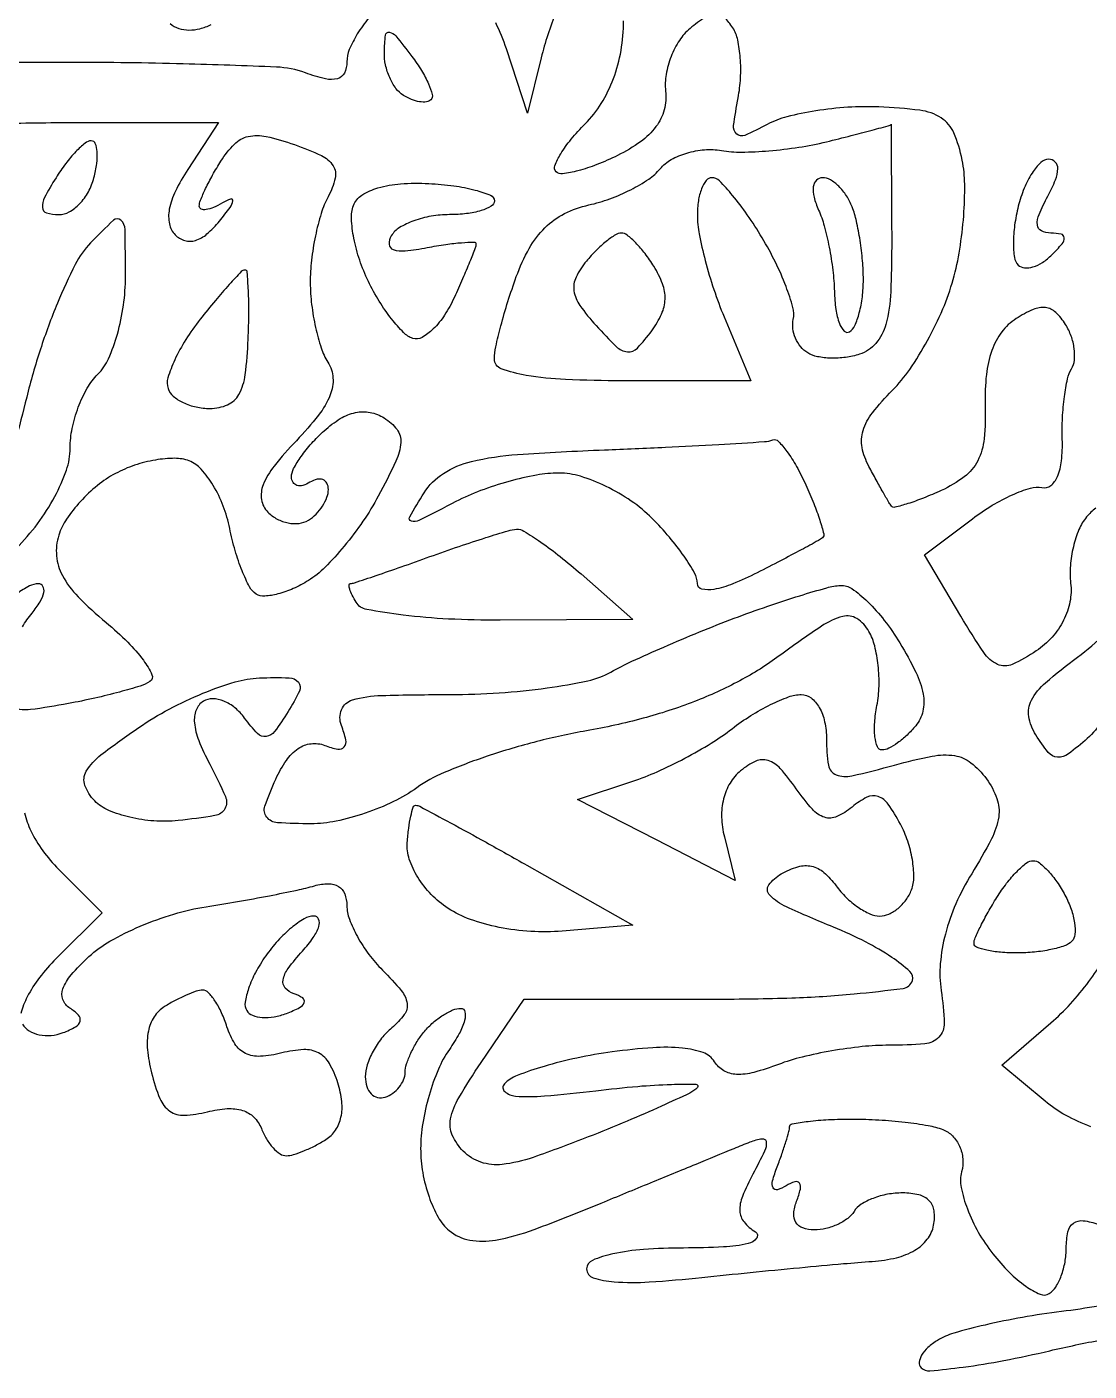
# Model space of a CAD drawing. Extents: x 3.4 to 43.8, y 4.7 to 62.8.
# Drawn here: x 14.18 to 19.06, y 11.45 to 17.61 of the extents above; entities that cross this region are included whole.
import ezdxf

# ---------------------------------------------------------------- set-up
doc = ezdxf.new("R2010")
doc.units = 0
doc.header["$MEASUREMENT"] = 0

msp = doc.modelspace()

# ---------------------------------------------------------------- linework, layer by layer
for points in [[(15.751568, 17.652769, 0.035559), (15.698853, 17.578783, 0.037777), (15.662295, 17.507249, 0.099562), (15.651, 17.451087, -0.110255), (15.63955, 17.399795, -0.221788), (15.608397, 17.373818, -0.124175), (15.552361, 17.373177, -0.028212), (15.46065, 17.400749, 0.076564), (15.327631, 17.427109, 0.004195), (14.900881, 17.441799, 0.006432), (14.390874, 17.44851, 0.00465), (13.822354, 17.443389, -0.002851), (13.007789, 17.433121, -0.019318), (12.605053, 17.445904, -0.039567), (12.368814, 17.481476, -0.14012), (12.236104, 17.555182, -0.02438), (12.183165, 17.613551, -0.027548)], [(14.84081, 17.626504, 0.092015), (14.880346, 17.604444, 0.08154), (14.926907, 17.5968, 0.061875), (14.977417, 17.603075, 0.051278), (15.028363, 17.621651, 0.053305)], [(16.611062, 17.68021, 0.017238), (16.572526, 17.574824, 0.018736), (16.542511, 17.4699), (16.480092, 17.2161), (16.382796, 17.51117, 0.038567), (16.333515, 17.629172, 0.046697)], [(17.294952, 17.655342, 0.030668), (17.225017, 17.604201, 0.075404), (17.176306, 17.5495, 0.051075), (17.138072, 17.475149, 0.050589), (17.115345, 17.393607, 0.068904), (17.11282, 17.317404, -0.091768), (17.106022, 17.231055, -0.095096), (17.068712, 17.154056, -0.07777), (16.99814, 17.084974, -0.040859), (16.892439, 17.021924, -0.020203), (16.797734, 16.980112, -0.029392), (16.710989, 16.951693, -0.029091), (16.640696, 16.937468, -0.235962), (16.610439, 16.947561, -0.299198), (16.604737, 16.97513, -0.042261), (16.631887, 17.02966, -0.036775), (16.67931, 17.096096, -0.022988), (16.74375, 17.16675, 0.058229), (16.817943, 17.260576, 0.048942), (16.873671, 17.374503, 0.046632), (16.908332, 17.502763, 0.042711), (16.92, 17.6391, 0.023668)], [(19.085565, 15.405663, 0.05587), (19.043585, 15.365245, 0.074062), (19.008695, 15.307677, 0.040184), (18.982867, 15.228865, 0.038961), (18.969084, 15.14263, 0.049431), (18.970549, 15.06203, -0.077961), (18.967228, 14.976132, -0.069009), (18.93802, 14.891428, -0.065862), (18.885196, 14.814445, -0.060341), (18.812729, 14.751227, -0.04249), (18.702997, 14.689577, -0.21774), (18.634878, 14.689703, -0.138293), (18.571754, 14.743465, -0.01436), (18.466865, 14.910111), (18.300973, 15.191277), (18.519937, 15.356844, -0.02625), (18.611115, 15.418547, -0.030408), (18.704002, 15.467099, -0.031757), (18.786262, 15.497813, -0.12998), (18.839061, 15.499681, 0.229255), (18.878914, 15.508909, 0.124089), (18.909884, 15.550023, 0.073668), (18.928536, 15.62258, 0.033254), (18.932283, 15.720983, -0.019073), (18.933247, 15.820252, -0.020527), (18.941848, 15.916738, -0.02057), (18.95597, 15.998468, -0.085546), (18.97459, 16.044697, 0.114897), (18.987879, 16.084164, 0.057635), (18.986866, 16.137063, 0.052748), (18.97287, 16.19433, 0.053167), (18.947226, 16.247239, 0.063761), (18.901868, 16.302771, 0.16155), (18.855265, 16.324609, 0.133811), (18.798809, 16.316182, 0.038414), (18.720158, 16.27413, 0.091511), (18.654732, 16.213142, 0.073385), (18.609215, 16.12811, 0.059812), (18.583858, 16.017568, 0.034015), (18.578639, 15.880296, -0.030977), (18.573642, 15.723866, -0.094984), (18.544132, 15.622491, -0.113347), (18.482802, 15.54944, -0.05484), (18.377356, 15.486648, -0.012153), (18.295416, 15.451693, -0.019141), (18.223338, 15.426145, -0.013882), (18.164522, 15.409575, -0.297644), (18.148244, 15.415183, -0.033218), (18.137023, 15.431796, -0.00256), (18.110142, 15.478472, -0.003498), (18.078724, 15.534588, -0.002662), (18.045061, 15.596489, -0.075436), (18.014173, 15.683209, -0.123241), (18.018338, 15.760728, -0.092328), (18.061161, 15.842377, -0.029563), (18.152524, 15.945233, 0.04639), (18.232334, 16.041405, 0.024466), (18.313646, 16.173717, 0.024124), (18.384257, 16.318454, 0.034075), (18.431749, 16.453775, 0.027382), (18.461869, 16.591937, 0.021099), (18.47999, 16.745173, 0.021524), (18.484701, 16.890193, 0.046741), (18.473146, 17.00092, 0.051131), (18.434477, 17.126116, 0.151767), (18.377037, 17.193901, 0.111102), (18.279424, 17.229012, 0.02121), (18.090295, 17.244475, 0.025993), (17.948548, 17.242659, 0.022717), (17.801162, 17.226349, 0.023358), (17.669223, 17.199282, 0.060661), (17.578937, 17.16424, -0.019229), (17.475959, 17.114122, -0.296866), (17.438884, 17.120207, -0.245491), (17.424885, 17.158615, -0.014234), (17.445503, 17.286035, 0.034165), (17.456428, 17.3762, 0.031916), (17.455356, 17.469112, 0.033482), (17.443559, 17.551465, 0.086301), (17.421271, 17.607041, 0.067731), (17.382092, 17.654625, 0.192627)], [(14.132259, 17.17003, -0.005111), (14.500988, 17.1738), (15.062701, 17.1738), (14.921274, 16.957956, 0.030749), (14.864541, 16.858539, 0.066911), (14.836674, 16.775411, 0.09621), (14.836807, 16.708717, 0.148981), (14.863689, 16.658271, 0.126292), (14.907825, 16.632164, 0.146891), (14.956421, 16.632592, 0.10394), (15.009489, 16.662112, 0.043588), (15.066615, 16.721154, 0.011232), (15.1155, 16.784229, 0.120053), (15.127966, 16.813889, 0.570862), (15.117808, 16.822312, 0.049001), (15.07995, 16.804347, -0.032261), (15.039359, 16.783395, -0.067663), (15.005264, 16.773706, -0.128896), (14.983089, 16.776259, -0.30928), (14.9742, 16.789255, -0.097929), (14.97967, 16.816914, -0.013938), (15.003297, 16.870059, -0.015415), (15.035328, 16.932029, -0.012593), (15.073255, 16.996308, -0.057221), (15.135326, 17.074244, -0.141773), (15.198708, 17.109055, -0.111245), (15.281063, 17.108972, -0.028219), (15.410431, 17.071911, -0.02512), (15.53433, 17.021609, -0.140904), (15.587759, 16.975139, -0.20659), (15.5975, 16.917537, -0.062953), (15.565176, 16.833112, 0.048384), (15.533254, 16.756481, 0.02316), (15.506672, 16.653112, 0.022711), (15.4887, 16.541727, 0.030009), (15.483095, 16.439112, 0.028863), (15.489447, 16.338664, 0.024483), (15.507419, 16.233849, 0.025207), (15.533354, 16.13984, 0.061128), (15.564081, 16.074856, -0.126628), (15.587354, 16.002667, -0.110874), (15.574625, 15.924238, -0.071281), (15.521215, 15.831828, -0.024406), (15.419523, 15.714748, 0.021516), (15.317404, 15.598541, 0.074762), (15.267102, 15.512429, 0.135133), (15.259552, 15.444572, 0.15819), (15.288866, 15.387094, 0.074871), (15.331536, 15.355593, 0.072868), (15.381981, 15.337692, 0.077905), (15.43224, 15.33568, 0.109964), (15.474429, 15.350344, 0.059558), (15.509609, 15.378362, 0.050724), (15.539383, 15.41534, 0.053117), (15.559667, 15.455231, 0.091322), (15.5664, 15.491786, 0.117858), (15.559696, 15.51983, 0.186277), (15.541549, 15.536176, 0.154201), (15.51415, 15.53779, 0.076764), (15.4818, 15.5241, -0.067719), (15.449414, 15.509702, -0.141348), (15.422051, 15.50964, -0.190699), (15.404047, 15.523481, -0.135442), (15.3972, 15.548295, -0.123959), (15.40684, 15.58658, -0.030491), (15.441257, 15.642181, -0.029346), (15.489774, 15.702929, -0.025665), (15.547182, 15.760508, -0.04681), (15.621031, 15.815723, -0.084774), (15.69093, 15.843587, -0.100585), (15.757623, 15.844232, -0.090939), (15.821945, 15.819122, -0.091155), (15.880981, 15.765714, -0.183992), (15.898638, 15.706477, -0.09178), (15.876211, 15.621234, -0.013421), (15.795303, 15.460829, -0.02686), (15.724919, 15.345437, -0.022646), (15.638693, 15.231231, -0.023254), (15.550293, 15.134122, -0.056953), (15.474799, 15.074061, -0.034466), (15.404914, 15.036844, -0.041575), (15.334755, 15.012236, -0.04641), (15.274025, 15.002343, -0.156843), (15.235486, 15.011874, -0.133419), (15.205112, 15.044351, -0.025578), (15.170753, 15.118186, -0.025616), (15.138616, 15.211049, -0.021141), (15.113743, 15.312836, 0.042286), (15.084098, 15.415189, 0.043745), (15.037905, 15.509877, 0.047756), (14.98312, 15.583962, 0.118602), (14.927908, 15.621938, 0.093228), (14.861881, 15.633986, 0.04095), (14.773003, 15.626209, 0.038658), (14.677325, 15.602143, 0.04195), (14.589195, 15.564096, 0.047331), (14.506919, 15.509484, 0.036923), (14.428697, 15.43597, 0.038006), (14.365622, 15.355799, 0.070946), (14.329838, 15.281528, 0.099031), (14.319377, 15.186739, 0.102684), (14.346503, 15.096549, 0.070463), (14.418238, 14.999696, 0.02425), (14.546817, 14.881319, -0.021144), (14.646038, 14.791101, -0.0381), (14.718028, 14.708095, -0.050231), (14.757288, 14.642286, -0.380618), (14.747786, 14.610425, -0.063249), (14.703272, 14.590159, -0.009465), (14.608662, 14.56275, -0.010511), (14.49504, 14.534699, -0.008893), (14.373839, 14.509723, -0.013695), (14.199609, 14.481953, -0.125429), (14.124067, 14.490976, -0.255914)], [(14.134708, 15.221492, 0.036151), (14.232004, 15.333976, 0.036746), (14.3115, 15.458713, 0.039544), (14.36492, 15.579994, 0.08416), (14.382, 15.680749, -0.051411), (14.391326, 15.771214, -0.038232), (14.419277, 15.867726, -0.039038), (14.46027, 15.95563, -0.067855), (14.5089, 16.019614, 0.092059), (14.55769, 16.090655, 0.035534), (14.598523, 16.203514, 0.033688), (14.626438, 16.335278, 0.035369), (14.6358, 16.467457, 0.004966), (14.633661, 16.682815, 0.198578), (14.615106, 16.725282, 0.399426), (14.580985, 16.725514, 0.013339), (14.475872, 16.62155, 0.073548), (14.405496, 16.522425, 0.019318), (14.323746, 16.345073, 0.01919), (14.245386, 16.133638, 0.018609), (14.182575, 15.914653, -0.004833), (14.128608, 15.704858, -0.007102)], [(14.163444, 14.861237, -0.046483), (14.206942, 14.924842, 0.034707), (14.243953, 14.97632, 0.084806), (14.261417, 15.01945, 0.187814), (14.257121, 15.04681, 0.26702), (14.236271, 15.0588, 0.12151), (14.195571, 15.048761, 0.031328), (14.137338, 15.013354, 0.029997)], [(19.117033, 14.429953, -0.056207), (19.04693, 14.350496, -0.022764), (18.960029, 14.278767, -0.179611), (18.91079, 14.264123, -0.207868), (18.867986, 14.286203, -0.031613), (18.810707, 14.36619, -0.097738), (18.778498, 14.450887, -0.166679), (18.790565, 14.524819, -0.09244), (18.855252, 14.605393, -0.017942), (19.001644, 14.722351, 0.031777), (19.129567, 14.830482, 0.057089)], [(14.172063, 14.009399, 0.051821), (14.201883, 13.926269, 0.045759), (14.25621, 13.835517, 0.038651), (14.329016, 13.750493), (14.528127, 13.551382), (14.317734, 13.340988, 0.032451), (14.241237, 13.25386, 0.044779), (14.185429, 13.166048, 0.052734), (14.155709, 13.089711, 0.207784)], [(14.162779, 13.040892, 0.121676), (14.193873, 13.010435, 0.081512), (14.240498, 12.992338, 0.073761), (14.295171, 12.989037, 0.06998), (14.349503, 13.001568, 0.035861), (14.406856, 13.028436, 0.199842), (14.427422, 13.054582, 0.268384), (14.4203, 13.082202, 0.06018), (14.380794, 13.113745, -0.166291), (14.348638, 13.152893, -0.179868), (14.348532, 13.202105, -0.091692), (14.386479, 13.265897, -0.02532), (14.468037, 13.349981, -0.058874), (14.564658, 13.420787, -0.028058), (14.70303, 13.489119, -0.027347), (14.857426, 13.545114, -0.034844), (15.005086, 13.578689, 0.004662), (15.149872, 13.602536, 0.004525), (15.295632, 13.629303, 0.004471), (15.423377, 13.655146, 0.016691), (15.50295, 13.674781, -0.063473), (15.566462, 13.684284, -0.143933), (15.612906, 13.671723, -0.165646), (15.64111, 13.637719, -0.091284), (15.651, 13.584001, 0.090519), (15.662381, 13.521653, 0.035882), (15.69904, 13.442312, 0.034039), (15.751957, 13.360226, 0.0362), (15.814539, 13.287861, -0.021734), (15.900426, 13.194165, -0.135748), (15.927205, 13.135562, -0.203482), (15.914496, 13.084228, -0.05854), (15.856839, 13.023702, 0.052952), (15.810447, 12.976075, 0.042716), (15.771214, 12.916334, 0.044252), (15.744387, 12.854144, 0.079872), (15.7356, 12.799491, 0.075422), (15.742421, 12.754531, 0.118456), (15.762315, 12.72111, 0.144721), (15.791953, 12.704508, 0.137077), (15.826545, 12.706215, 0.075065), (15.861372, 12.723976, 0.066664), (15.891024, 12.751855, 0.069557), (15.911213, 12.785217, 0.099075), (15.918339, 12.819015, -0.076541), (15.924766, 12.858073, -0.031041), (15.94472, 12.908334, -0.029814), (15.973301, 12.960702, -0.033392), (16.006953, 13.00725, -0.039835), (16.046374, 13.047713, -0.038465), (16.092154, 13.081936, -0.041036), (16.137236, 13.105578, -0.100582), (16.173756, 13.113, -0.361533), (16.192668, 13.097269, -0.114552), (16.190891, 13.057768, -0.057723), (16.166099, 12.997179, -0.026833), (16.121097, 12.924976, 0.052901), (16.070599, 12.833694, 0.029465), (16.028086, 12.713777, 0.029069), (15.999019, 12.58599, 0.041407), (15.9894, 12.470035, 0.043751), (15.999056, 12.359892, 0.04004), (16.027779, 12.249673, 0.042437), (16.069913, 12.15527, 0.093637), (16.120053, 12.094685, 0.129994), (16.214445, 12.050916, 0.088774), (16.333288, 12.051086, 0.044673), (16.509918, 12.099553, 0.008671), (16.818003, 12.220624, -0.00028), (17.043698, 12.313718, -0.000354), (17.252612, 12.399581, -0.00028), (17.427968, 12.471393, -0.00285), (17.500892, 12.500725, -0.057006), (17.555727, 12.515479, -0.433299), (17.574479, 12.500659, -0.134542), (17.566647, 12.4584, -0.010167), (17.513307, 12.353669, 0.025321), (17.464851, 12.250945, 0.108606), (17.453219, 12.184685, 0.162972), (17.472484, 12.134374, 0.079463), (17.524615, 12.088337, -0.43792), (17.529936, 12.059173, -0.178196), (17.491817, 12.034576, -0.042992), (17.378162, 12.019206, -0.011394), (17.19495, 12.014495, 0.01677), (17.011642, 12.00781, 0.035769), (16.871363, 11.987827, 0.046679), (16.777041, 11.957998, 0.301468), (16.7508, 11.918432, 0.327572), (16.780202, 11.878369, 0.0579), (16.877461, 11.859775, 0.034351), (17.037257, 11.859047, 0.01034), (17.27955, 11.879642, -0.001496), (17.500514, 11.902367, -0.001388), (17.727193, 11.924358, -0.001384), (17.928962, 11.942805, -0.004673), (18.060941, 11.95326, 0.041084), (18.171571, 11.970187, 0.074784), (18.25618, 12.0043, 0.095658), (18.31304, 12.054499, 0.117167), (18.342095, 12.11895, 0.078934), (18.344251, 12.184834, 0.161214), (18.322255, 12.231014, 0.144028), (18.274806, 12.258214, 0.058675), (18.200196, 12.267, 0.045258), (18.131131, 12.260736, 0.045567), (18.064485, 12.242149, 0.049615), (18.009708, 12.21486, 0.114465), (17.9775, 12.1824, -0.093561), (17.947908, 12.150001, -0.052935), (17.902104, 12.122651, -0.050295), (17.848228, 12.104076, -0.057943), (17.794256, 12.0978, -0.083604), (17.742233, 12.10656, -0.173386), (17.710558, 12.132017, -0.160868), (17.700811, 12.173378, -0.069823), (17.71368, 12.229094, 0.030715), (17.73103, 12.284205, 0.212163), (17.726223, 12.311463, 0.337259), (17.70575, 12.31842, 0.057711), (17.666054, 12.299816, -0.065202), (17.625884, 12.281715, -0.370985), (17.606104, 12.290486, -0.180239), (17.603366, 12.322142, -0.024018), (17.624723, 12.386941, 0.00736), (17.646426, 12.446087, 0.009187), (17.664751, 12.501645, 0.007698), (17.678495, 12.548588, 0.067459), (17.6814, 12.570019, -0.363595), (17.693143, 12.584033, -0.01353), (17.766347, 12.595007, -0.018953), (17.85971, 12.602853, -0.011485), (17.970581, 12.6054, -0.014642), (18.090424, 12.60189, -0.0141), (18.211378, 12.591369, -0.014172), (18.317332, 12.576081, -0.04873), (18.384232, 12.557636, -0.107967), (18.428846, 12.52831, -0.088854), (18.460942, 12.481086, -0.084528), (18.475737, 12.423395, -0.084744), (18.470585, 12.364113, 0.113775), (18.468482, 12.292113, 0.041541), (18.496875, 12.193525, 0.038543), (18.547111, 12.086952, 0.037262), (18.613608, 11.988071, 0.029293), (18.688664, 11.903368, 0.043544), (18.7644, 11.839562, 0.052315), (18.83047, 11.802732, 0.244075), (18.872574, 11.805887, 0.116962), (18.902443, 11.835818, 0.049049), (18.927539, 11.887313, 0.044943), (18.94464, 11.950171, 0.043978), (18.9504, 12.015538, -0.052827), (18.958199, 12.089148, -0.185636), (18.983781, 12.128348, -0.190882), (19.028478, 12.139679, -0.056185), (19.09845, 12.122466, -0.034842)], [(19.063483, 12.569575, -0.033571), (18.947533, 12.623259, -0.048251), (18.854022, 12.686842), (18.6543, 12.852885), (18.879659, 13.046392, 0.02999), (18.969727, 13.133634, 0.02551), (19.054019, 13.23569, 0.026304), (19.121212, 13.336753, 0.063338)], [(19.098976, 11.748492, -0.011182), (18.928521, 11.723312, 0.012251), (18.749129, 11.69642, 0.013724), (18.577983, 11.661594, 0.013083), (18.434426, 11.624272, 0.06837), (18.359921, 11.591264, 0.044754), (18.316087, 11.558421, 0.074896), (18.28687, 11.522935, 0.110401), (18.276186, 11.490631, 0.2249), (18.284971, 11.466029, 0.223098), (18.325135, 11.451532, 0.009586), (18.478328, 11.468728, 0.014816), (18.663881, 11.498785, 0.00985), (18.874721, 11.543705, -0.011067), (19.1129, 11.593845, -0.029104)]]:
    msp.add_lwpolyline(points, format="xyb")
for points in [[(15.948916, 17.476076, -0.023083), (15.993573, 17.411014, -0.035169), (16.025507, 17.350425, -0.038539), (16.042845, 17.30105, -0.267646), (16.036454, 17.277254, -0.171177), (16.01621, 17.267567, -0.066195), (15.984668, 17.268353, -0.055399), (15.947598, 17.278526, -0.043797), (15.910429, 17.297221, -0.096951), (15.876071, 17.329029, -0.054023), (15.847495, 17.378628, -0.05103), (15.828558, 17.437185, -0.057465), (15.822891, 17.496043, -0.02447), (15.828121, 17.573147, -0.426116), (15.846182, 17.586834, -0.185352), (15.87545, 17.569933, -0.008225)], [(18.1467, 17.165043, -0.997027), (18.146721, 17.165043, -0.000002), (18.147572, 17.021991, -0.000016), (18.14853, 16.860082, -0.000009), (18.149668, 16.666033, -0.011135), (18.145253, 16.397218, -0.055207), (18.122838, 16.247892, -0.11112), (18.077439, 16.160821, -0.141306), (18.002375, 16.11077, -0.044111), (17.938408, 16.096521, -0.039548), (17.870521, 16.092991, -0.041741), (17.808825, 16.099839, -0.090143), (17.764513, 16.117219, -0.084911), (17.732629, 16.145352, -0.067878), (17.708924, 16.184645, -0.068129), (17.696674, 16.228693, -0.086983), (17.698286, 16.270729, 0.121378), (17.696646, 16.325918, 0.02335), (17.665127, 16.421676, 0.023622), (17.616708, 16.532498, 0.019853), (17.555389, 16.64505, 0.016574), (17.487631, 16.750369, 0.023285), (17.41988, 16.839233, 0.020828), (17.359334, 16.905595, 0.199988), (17.32476, 16.92, 0.232125), (17.299333, 16.907523, 0.072646), (17.277893, 16.869499, 0.055409), (17.263247, 16.813922, 0.036759), (17.2584, 16.748083, 0.047849), (17.266647, 16.662105, 0.016588), (17.294409, 16.540485, 0.016305), (17.334057, 16.407719, 0.018244), (17.380983, 16.282783), (17.503566, 15.9894), (16.915683, 15.9894, -0.010777), (16.653755, 15.995046, -0.03125), (16.473607, 16.014138, -0.045134), (16.359171, 16.044369, -0.31546), (16.3278, 16.089144, -0.054204), (16.333821, 16.144521, -0.010856), (16.357299, 16.241165, -0.011357), (16.389778, 16.352961, -0.010381), (16.428221, 16.466597, -0.041127), (16.487562, 16.596266, -0.070075), (16.559681, 16.690876, -0.077632), (16.649325, 16.755499, -0.063448), (16.760775, 16.795291, 0.033874), (16.856646, 16.823267, 0.029333), (16.952746, 16.865069, 0.030439), (17.035442, 16.9135, 0.071977), (17.088317, 16.961236, -0.092455), (17.138455, 17.002928, -0.055183), (17.210156, 17.033162, -0.052712), (17.291121, 17.048185, -0.061737), (17.369113, 17.044659, 0.045062), (17.460787, 17.037453, 0.01789), (17.587022, 17.043442, 0.017534), (17.723641, 17.059672, 0.021053), (17.8506, 17.084801, 0.002559), (17.964132, 17.112901, 0.004224), (18.059721, 17.13794, 0.000738), (18.143432, 17.160758, 0.33784)], [(14.47903, 17.0892, 0.174106), (14.450833, 17.079075, 0.029417), (14.408208, 17.039498, 0.029121), (14.361617, 16.984789, 0.022242), (14.317033, 16.92, 0.01628), (14.26407, 16.828707, 0.14205), (14.254362, 16.783362, 0.311893), (14.274019, 16.758851, 0.072672), (14.329116, 16.7508, 0.128549), (14.377438, 16.763432, 0.074073), (14.425274, 16.800503, 0.065867), (14.465411, 16.855308, 0.061273), (14.491113, 16.92, 0.029698), (14.504019, 16.984869, 0.052124), (14.505815, 17.039498, 0.076412), (14.497335, 17.076751, 0.307817)], [(18.870388, 17.0046, 0.194967), (18.83359, 16.989684, 0.056112), (18.793792, 16.941315, 0.047358), (18.757363, 16.871635, 0.035311), (18.730352, 16.78916, 0.027274), (18.713607, 16.70273, 0.034035), (18.707988, 16.621181, 0.03629), (18.712785, 16.554473, 0.16165), (18.73015, 16.51985, 0.179692), (18.758346, 16.506925, 0.091743), (18.797603, 16.511212, 0.071744), (18.841844, 16.531768, 0.051842), (18.88413, 16.56609, 0.019867), (18.931505, 16.617387, 0.189658), (18.941013, 16.64505, 0.345004), (18.926915, 16.661511, 0.049575), (18.879743, 16.6662, -0.115231), (18.836276, 16.676352, -0.263259), (18.817978, 16.703268, -0.121816), (18.825871, 16.752109, -0.022189), (18.8658, 16.8354, 0.026016), (18.900833, 16.909935, 0.090306), (18.911747, 16.961843, 0.201308), (18.900041, 16.992006, 0.203568)], [(16.026487, 16.893173, -0.01981), (16.141704, 16.882653, -0.031465), (16.238865, 16.863607, -0.032745), (16.310111, 16.839842, -0.303156), (16.327421, 16.81425, -0.268291), (16.313492, 16.789825, -0.057485), (16.267027, 16.769438, -0.045586), (16.200386, 16.755408, -0.029107), (16.121293, 16.7508, 0.042871), (16.037856, 16.743633, 0.044379), (15.957861, 16.722346, 0.04852), (15.892512, 16.691121, 0.119188), (15.854919, 16.653934, 0.153751), (15.845009, 16.614872, 0.308312), (15.863524, 16.590756, 0.106716), (15.91874, 16.584923, 0.020382), (16.019126, 16.599902, -0.010755), (16.105055, 16.61442, -0.018373), (16.177378, 16.622344, -0.013138), (16.234207, 16.624966, -0.420033), (16.2432, 16.616149, -0.093238), (16.239804, 16.598096, -0.003455), (16.214067, 16.533431, -0.006171), (16.182021, 16.457219, -0.004286), (16.144022, 16.37189, -0.037741), (16.099366, 16.290722, -0.053292), (16.047196, 16.226851, -0.066584), (15.995737, 16.18802, -0.209817), (15.953672, 16.183806, -0.120229), (15.911218, 16.210018, -0.028805), (15.856138, 16.272718, -0.027952), (15.799563, 16.354132, -0.0245), (15.749671, 16.444936, -0.031938), (15.709777, 16.542105, -0.032953), (15.68307, 16.642562, -0.034901), (15.671887, 16.732155, -0.105595), (15.681387, 16.792562, -0.159215), (15.720022, 16.840125, -0.072414), (15.793764, 16.873789, -0.054175), (15.89738, 16.892156, -0.029665)], [(17.832497, 16.92, 0.202764), (17.804506, 16.908162, 0.163588), (17.790289, 16.87845, 0.094696), (17.793449, 16.831261, 0.041576), (17.814348, 16.77195, -0.039351), (17.840299, 16.699331, -0.018101), (17.863056, 16.601422, -0.017798), (17.879675, 16.49615, -0.023516), (17.886849, 16.399329, 0.027345), (17.893672, 16.315914, 0.055668), (17.909761, 16.252244, 0.100836), (17.931754, 16.217143, 0.354764), (17.95635, 16.213971, 0.152233), (17.980844, 16.242177, 0.038326), (18.001162, 16.300295, 0.035552), (18.015135, 16.373493, 0.029397), (18.0198, 16.452774, 0.021751), (18.016048, 16.538986, 0.016458), (18.004716, 16.633042, 0.016725), (17.988178, 16.720797, 0.03669), (17.968449, 16.786181, 0.051235), (17.942527, 16.837365, 0.05559), (17.907331, 16.880691, 0.062648), (17.868645, 16.910244, 0.132576)], [(16.910009, 16.6662, 0.141333), (16.882548, 16.65828, 0.028353), (16.840624, 16.628457, 0.027893), (16.794261, 16.586902, 0.022888), (16.749483, 16.537713, 0.060313), (16.702125, 16.464192, 0.15134), (16.692612, 16.40182, 0.11762), (16.719615, 16.334834, 0.029559), (16.793823, 16.242401, 0.016776), (16.887639, 16.145478, 0.170497), (16.937786, 16.122456, 0.229603), (16.983308, 16.139525, 0.032336), (17.04942, 16.218654, 0.050559), (17.094353, 16.295281, 0.099572), (17.110439, 16.363732, 0.098793), (17.098859, 16.433438, 0.04921), (17.058971, 16.513966, 0.023632), (17.018622, 16.572254, 0.030455), (16.975996, 16.621481, 0.031326), (16.936723, 16.656885, 0.16934)], [(15.183389, 16.497, 0.205378), (15.166678, 16.489833, 0.005654), (15.111644, 16.430669, 0.010775), (15.048136, 16.357729, 0.00708), (14.97806, 16.271192, 0.025924), (14.912299, 16.178034, 0.032155), (14.861569, 16.084854, 0.033777), (14.83036, 16.003605, 0.1565), (14.830919, 15.953942, 0.136192), (14.854484, 15.918934, 0.066198), (14.900078, 15.889361, 0.058226), (14.959268, 15.869293, 0.052689), (15.02355, 15.8625, 0.104417), (15.103918, 15.879469, 0.164181), (15.155463, 15.926687, 0.094888), (15.184942, 16.017307, 0.021326), (15.198399, 16.17975, 0.00818), (15.201276, 16.301395, 0.013642), (15.199228, 16.403808, 0.007266), (15.194074, 16.487102, 0.392027)], [(17.60437, 15.718203, -0.292618), (17.629606, 15.712196, -0.033085), (17.669362, 15.66515, -0.031754), (17.713138, 15.59715, -0.020243), (17.755588, 15.513167, -0.011754), (17.792674, 15.426424, -0.018399), (17.820021, 15.350021, -0.013004), (17.838087, 15.287412, -0.288282), (17.832617, 15.270127, -0.051091), (17.814013, 15.257373, -0.00168), (17.734677, 15.214496, -0.003194), (17.640461, 15.164758, -0.002215), (17.53335, 15.109687, -0.02116), (17.420994, 15.058407, -0.052232), (17.334059, 15.033269, -0.100633), (17.279072, 15.03456, -0.350009), (17.2584, 15.060473, 0.128797), (17.245915, 15.108135, 0.023954), (17.197401, 15.18547, 0.024258), (17.130245, 15.272598, 0.020058), (17.050745, 15.358745, 0.046081), (16.955098, 15.438219, 0.037206), (16.839598, 15.505401, 0.038517), (16.722638, 15.551501, 0.074754), (16.623544, 15.5664, 0.045185), (16.521375, 15.557148, 0.022334), (16.39427, 15.52802, 0.021961), (16.264136, 15.485781, 0.029879), (16.151336, 15.435744, -0.003162), (15.981354, 15.3492, -0.183642), (15.947179, 15.345724, -0.492441), (15.93905, 15.365291, -0.009211), (16.004799, 15.475019, -0.111965), (16.093701, 15.564663, -0.083181), (16.222518, 15.619212, -0.041556), (16.433974, 15.6515, -0.007447), (16.832711, 15.672879, 0.001996), (17.112928, 15.684841, 0.003003), (17.357124, 15.697713, 0.001206), (17.566316, 15.710506, 0.068142)], [(16.428832, 15.308887, -0.154974), (16.463359, 15.300278, -0.01349), (16.540039, 15.250166, -0.016719), (16.629732, 15.18349, -0.012208), (16.724932, 15.103773), (16.9623, 14.894947), (16.353943, 14.892273, -0.013009), (16.117065, 14.897396, -0.018938), (15.908932, 14.915237, -0.014794), (15.741845, 14.940996, -0.21175), (15.6933, 14.9742, -0.021825), (15.675091, 15.006758, -0.042718), (15.664053, 15.034323, -0.067654), (15.660965, 15.053406, -0.407385), (15.667157, 15.060074, 0.068207), (15.686078, 15.063612, 0.001196), (15.785026, 15.096785, 0.002992), (15.900124, 15.136448, 0.001987), (16.0317, 15.18326, -0.004218), (16.165596, 15.230226, -0.005636), (16.287948, 15.270452, -0.00402), (16.390912, 15.302115, -0.056849)], [(17.915293, 15.051445, -0.172701), (17.96723, 15.036881, -0.038603), (18.039174, 14.977189, -0.035715), (18.115948, 14.891338, -0.027972), (18.186769, 14.788332, -0.022617), (18.260556, 14.653635, -0.066719), (18.293963, 14.553725, -0.102631), (18.292773, 14.474894, -0.118824), (18.259766, 14.407632, -0.030653), (18.220148, 14.365445, -0.033571), (18.176794, 14.329781, -0.035721), (18.135984, 14.304768, -0.120184), (18.105773, 14.2974, -0.307279), (18.08453, 14.311816, -0.065972), (18.073079, 14.357314, -0.047864), (18.071817, 14.423177, -0.028102), (18.082253, 14.501363, 0.04142), (18.091624, 14.589362, 0.032704), (18.087594, 14.685074, 0.03368), (18.07189, 14.773994, 0.067117), (18.045682, 14.840347, 0.122805), (17.990315, 14.899235, 0.212521), (17.925092, 14.909293, 0.082213), (17.827362, 14.864489, 0.010045), (17.634188, 14.72832, -0.03653), (17.453405, 14.614709, -0.029445), (17.244703, 14.519204, -0.027263), (17.009604, 14.442394, -0.021859), (16.749578, 14.384914, 0.019428), (16.522703, 14.335917, 0.018082), (16.294739, 14.268457, 0.018408), (16.096624, 14.193731, 0.056502), (15.971676, 14.123778, -0.044021), (15.865252, 14.060665, -0.029897), (15.734759, 14.007403, -0.030177), (15.601488, 13.970892, -0.051813), (15.487039, 13.959, -0.015627), (15.332195, 13.963841, -0.212823), (15.28336, 13.989382, -0.25726), (15.274953, 14.039586, -0.022465), (15.324943, 14.163805, -0.044147), (15.373546, 14.249532, -0.091185), (15.427849, 14.303784, -0.1215), (15.486838, 14.326072, -0.12206), (15.549316, 14.318317, 0.043048), (15.609771, 14.300909, 0.273051), (15.63874, 14.311117, 0.23639), (15.646423, 14.343259, 0.034212), (15.626042, 14.409613, -0.190399), (15.626757, 14.481939, -0.230946), (15.676718, 14.526712, -0.062656), (15.809754, 14.547036, -0.006614), (16.124517, 14.5512, 0.016814), (16.349706, 14.558775, 0.017894), (16.569218, 14.581472, 0.017777), (16.755899, 14.614357, 0.074841), (16.862112, 14.654254, -0.018425), (16.958629, 14.70351, -0.006011), (17.104449, 14.769157, -0.005981), (17.268295, 14.838242, -0.006712), (17.4276, 14.900699, -0.006918), (17.581201, 14.956139, -0.008191), (17.727899, 15.00413, -0.007271), (17.852666, 15.040716, -0.05056)], [(15.249867, 14.627376, -0.014902), (15.385959, 14.628231, -0.213561), (15.428665, 14.6079, -0.29797), (15.433812, 14.567422, -0.026392), (15.381494, 14.472889, -0.020245), (15.319442, 14.38194, -0.198888), (15.280427, 14.35861, -0.245381), (15.241303, 14.372229, -0.030809), (15.182112, 14.443514, 0.062519), (15.137938, 14.490341, 0.076131), (15.086222, 14.52118, 0.090062), (15.035227, 14.531842, 0.146033), (14.992795, 14.520392, 0.16457), (14.959638, 14.480301, 0.116825), (14.951886, 14.422003, 0.070483), (14.971753, 14.341217, 0.024793), (15.021795, 14.232517, -0.015178), (15.094018, 14.083258, -0.236775), (15.091556, 14.028191, -0.2292), (15.045811, 13.996184, -0.014243), (14.877252, 13.973904, -0.042584), (14.766256, 13.971926, -0.040964), (14.655038, 13.988642, -0.043854), (14.558815, 14.020393, -0.095042), (14.494617, 14.063926, -0.11088), (14.449526, 14.135126, -0.224983), (14.455925, 14.199607, -0.09489), (14.523314, 14.274799, -0.012652), (14.696849, 14.400149, -0.028174), (14.836362, 14.484522, -0.024438), (14.991154, 14.557154, -0.025186), (15.138049, 14.609032, -0.063348)], [(17.735109, 14.5512, -0.166298), (17.780164, 14.535789, -0.099809), (17.817516, 14.492567, -0.077024), (17.842301, 14.426714, -0.051603), (17.8506, 14.346519, 0.038349), (17.859787, 14.226911, 0.26999), (17.895104, 14.183302, 0.148456), (17.966926, 14.178418, 0.010637), (18.162822, 14.228047, -0.018713), (18.335435, 14.268824, -0.085955), (18.437884, 14.271188, -0.130275), (18.512978, 14.238771, -0.068311), (18.584146, 14.165051, -0.071279), (18.632362, 14.074448, -0.125835), (18.640467, 13.990621, -0.081881), (18.607167, 13.889241, -0.018204), (18.51664, 13.73009, 0.03444), (18.444326, 13.592774, 0.040174), (18.395792, 13.453609, 0.043282), (18.372807, 13.318695, 0.057053), (18.376764, 13.194067, -0.026166), (18.390715, 13.045153, -0.203725), (18.366624, 12.981317, -0.183385), (18.302252, 12.950598, -0.02063), (18.137555, 12.9438, 0.025976), (18.015064, 12.937432, 0.016931), (17.874775, 12.917986, 0.017037), (17.738866, 12.889632, 0.030905), (17.630477, 12.855921, -0.025167), (17.517454, 12.819343, -0.076589), (17.437447, 12.810523, -0.120404), (17.379819, 12.827266, -0.124342), (17.337213, 12.868564, 0.172232), (17.285433, 12.910104, 0.060023), (17.190667, 12.930807, 0.041274), (17.054105, 12.932539, 0.016601), (16.868311, 12.913331, 0.017438), (16.706124, 12.885308, 0.020597), (16.555171, 12.847222, 0.019942), (16.431885, 12.805239, 0.108921), (16.373518, 12.766574, 0.425685), (16.374777, 12.731776, 0.165543), (16.42424, 12.71077, 0.039843), (16.557333, 12.711587, 0.00802), (16.7931, 12.735677, -0.007449), (16.984935, 12.7555, -0.014339), (17.139167, 12.764671, -0.01266), (17.251882, 12.76528, -0.646793), (17.2584, 12.749975, -0.095947), (17.224444, 12.725014, -0.004443), (17.093977, 12.664594, -0.007231), (16.936613, 12.596133, -0.005115), (16.758061, 12.523643, -0.010134), (16.504953, 12.429768, -0.055449), (16.362912, 12.397392, -0.110518), (16.266196, 12.407763, -0.115114), (16.18475, 12.458393, -0.093755), (16.134721, 12.531766, -0.153912), (16.126832, 12.605874, -0.084039), (16.163936, 12.702377, -0.015358), (16.266806, 12.864483), (16.464135, 13.1553), (17.340266, 13.1553, 0.008256), (17.691215, 13.161096, 0.015063), (17.977123, 13.179174, 0.009808), (18.202006, 13.204669, 0.286462), (18.244651, 13.2399, 0.300391), (18.233392, 13.282002, 0.032643), (18.150038, 13.346774, 0.031431), (18.030317, 13.417323, 0.019857), (17.882887, 13.484928, -0.008389), (17.666871, 13.57805, -0.093075), (17.590153, 13.631602, -0.362467), (17.586388, 13.67839, -0.111815), (17.643067, 13.729411, -0.055207), (17.720047, 13.761949, -0.126559), (17.782508, 13.764312, -0.126701), (17.838312, 13.736245, -0.055394), (17.894709, 13.674733, 0.042122), (17.940849, 13.621653, 0.041473), (17.995458, 13.576753, 0.044636), (18.050027, 13.545796, 0.10711), (18.095232, 13.536, 0.10691), (18.136555, 13.544938, 0.066521), (18.178765, 13.571335, 0.062139), (18.215427, 13.610299, 0.066206), (18.24047, 13.656289, 0.092583), (18.251316, 13.715305, 0.041072), (18.244572, 13.794493, 0.0388), (18.223326, 13.879604, 0.042327), (18.189615, 13.957852, 0.030237), (18.13366, 14.048737, 0.156592), (18.087221, 14.083882, 0.204151), (18.036378, 14.080542, 0.056148), (17.96785, 14.035592, -0.065828), (17.89811, 13.991745, -0.188297), (17.841929, 13.988508, -0.134145), (17.785853, 14.025358, -0.027934), (17.712328, 14.118762, 0.027942), (17.638813, 14.212152, 0.134104), (17.582734, 14.249008, 0.188274), (17.526556, 14.245781, 0.065884), (17.456839, 14.201961, 0.085131), (17.408275, 14.145256, 0.07436), (17.378557, 14.072943, 0.068009), (17.36967, 13.989149, 0.053993), (17.382205, 13.898913), (17.432287, 13.69937), (17.070393, 13.88484), (16.7085, 14.070309), (16.9623, 14.154188, 0.025688), (17.07415, 14.197642, 0.015932), (17.200813, 14.259419, 0.015972), (17.322271, 14.328572, 0.027611), (17.417859, 14.394633, -0.024935), (17.503583, 14.454557, -0.02545), (17.594277, 14.505209, -0.026256), (17.677232, 14.540864, -0.088592)], [(15.966385, 14.0436, -0.123184), (15.984961, 14.038953, -0.000893), (16.126968, 13.962833, -0.003322), (16.289314, 13.874041, -0.002114), (16.477132, 13.76865), (16.9623, 13.4937), (16.638583, 13.467058, -0.03568), (16.494496, 13.465503, -0.034045), (16.349328, 13.484277, -0.035882), (16.217705, 13.520478, -0.060048), (16.114983, 13.571383, -0.055131), (16.038239, 13.634748, -0.053892), (15.976531, 13.713802, -0.058098), (15.937398, 13.797137, -0.099868), (15.927954, 13.872976, -0.013996), (15.934726, 13.938382, -0.022598), (15.944545, 13.993479, -0.018582), (15.955717, 14.0357, -0.329985)], [(18.798574, 13.7898, -0.169708), (18.827702, 13.77962, -0.038294), (18.866699, 13.743365, -0.035497), (18.907563, 13.69224, -0.027993), (18.944447, 13.631723, -0.03784), (18.972894, 13.567288, -0.048477), (18.988503, 13.504389, -0.056832), (18.990228, 13.451812, -0.178012), (18.975623, 13.420223, -0.115753), (18.942308, 13.399572, -0.028653), (18.879907, 13.382493, -0.027773), (18.804287, 13.37073, -0.024703), (18.7248, 13.3668, -0.020743), (18.64914, 13.36994, -0.033434), (18.585386, 13.379563, -0.036442), (18.539057, 13.393363, -0.311652), (18.5274, 13.410248, -0.103929), (18.53279, 13.435899, -0.011598), (18.558229, 13.490298, -0.013702), (18.59216, 13.554217, -0.010707), (18.63235, 13.621748, -0.024329), (18.677024, 13.68609, -0.031106), (18.72447, 13.740435, -0.032249), (18.768343, 13.779413, -0.167007)], [(15.499709, 13.536, 0.135102), (15.455334, 13.523787, 0.038579), (15.396438, 13.482248, 0.035813), (15.334522, 13.423046, 0.03131), (15.278625, 13.353013, 0.030259), (15.232602, 13.278034, 0.039111), (15.200291, 13.204062, 0.04347), (15.184369, 13.140856, 0.180279), (15.191937, 13.102908, 0.164984), (15.218213, 13.081213, 0.073168), (15.262671, 13.071407, 0.060872), (15.317444, 13.074179, 0.048599), (15.374482, 13.089921, 0.025542), (15.434535, 13.116558, 0.186048), (15.455275, 13.13953, 0.353611), (15.448483, 13.160492, 0.064077), (15.408901, 13.1796, -0.129422), (15.368584, 13.205966, -0.236359), (15.358345, 13.242961, -0.112552), (15.38196, 13.29608, -0.023271), (15.44744, 13.375574, 0.030304), (15.496802, 13.437247, 0.074994), (15.522682, 13.488875, 0.178242), (15.521451, 13.52144, 0.303922)], [(14.989649, 13.196305, 0.076278), (14.959799, 13.191036, 0.020141), (14.914436, 13.173586, 0.019959), (14.863807, 13.149291, 0.019308), (14.8147, 13.120785, 0.1084), (14.766969, 13.073519, 0.095188), (14.740614, 13.008391, 0.073411), (14.736526, 12.923587, 0.036894), (14.754931, 12.817733, 0.034406), (14.793403, 12.699543, 0.145569), (14.83929, 12.64193, 0.166557), (14.905375, 12.622997, 0.048749), (15.011361, 12.638851, -0.044424), (15.10203, 12.653215, -0.09216), (15.172943, 12.644989, -0.118639), (15.224682, 12.614295, -0.108616), (15.258825, 12.562498, 0.042934), (15.282254, 12.514269, 0.051005), (15.312471, 12.473681, 0.058815), (15.344576, 12.446007, 0.154595), (15.373395, 12.437495, 0.070171), (15.406519, 12.442831, 0.022164), (15.453805, 12.459779, 0.021647), (15.505498, 12.483595, 0.02244), (15.554303, 12.511534, 0.103331), (15.599049, 12.554984, 0.096218), (15.624078, 12.613804, 0.08052), (15.62771, 12.68671, 0.049142), (15.609777, 12.771207, 0.052251), (15.570645, 12.860815, 0.141984), (15.521515, 12.9087, 0.137357), (15.453276, 12.923779, 0.047631), (15.352678, 12.908502, -0.045944), (15.254359, 12.893232, -0.127316), (15.186177, 12.906416, -0.142428), (15.137553, 12.949689, -0.063404), (15.101153, 13.028232, 0.029267), (15.076344, 13.092992, 0.04037), (15.046225, 13.147468, 0.045886), (15.015463, 13.185706, 0.208978)]]:
    msp.add_lwpolyline(points, format="xyb", close=True)

doc.saveas('drawing.dxf')
